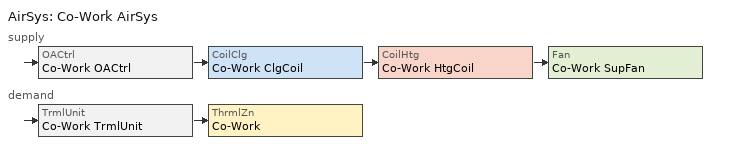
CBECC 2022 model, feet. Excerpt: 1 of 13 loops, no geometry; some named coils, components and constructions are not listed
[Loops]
AirSys 'Co-Work AirSys'
 supply: OACtrl 'Co-Work OACtrl' > CoilClg 'Co-Work ClgCoil' > CoilHtg 'Co-Work HtgCoil' > Fan 'Co-Work SupFan'
 demand: TrmlUnit 'Co-Work TrmlUnit' > ThrmlZn 'Co-Work'
[ResWin] SpecMethod=Overall Window Area
Name | WinType
Window (Back 2) : B1.1-R_426 | ResidentialWindowType 25
Window (Left 1) : Corridor-2_L04; Window (Left 2) : Corridor-2_L04 | ResidentialWindowType 2
Window (Front 1) : Corridor-1_L04; Window (Front 2) : Corridor-1_L04; Window (Right 1) : Corridor-1_L04; Window (Right 2) : Corridor-1_L04 | ResidentialWindowType 27
[ResIntFlr] FloorZ=31.75; Construction=R19 Interior Floor Cons; IsPartySurface=1
Name | Area | Outside
IntFloor : B1.1-R_426 | 1017.07 | B1.1-R_326
IntFloor : Corridor-2_L04 | 450.583 | Corridor-2_L03
IntFloor : Corridor-3_L04 | 500.936 | Corridor-3_L03
IntFloor : Corridor-1_L04 | 3606.32 | Corridor-1_L03
[ResIntWall] Construction=R19 Interior Wall Cons; IsPartySurface=1
Name | Area | Outside
IntWall : B1.1-R_426 | 2.90559 | Corridor-2_L04
IntWall : B1.1-R_426 2 | 427.021 | Corridor-2_L04
IntWall : B1.1-R_426 3 | 76.055 | Corridor-1_L04
IntWall : Corridor-2_L04 | 57.4056 | Corridor-1_L04
IntWall : Corridor-3_L04 | 55.9513 | Corridor-1_L04
[DwellUnit]
DwellingUnit 82: DwellUnitTypeRef=DU_B1
[ResCeilingBelowAttic] Construction=R38 Ceiling Below Attic Cons
Name | Area
ResidentialCeilingBelowAttic 24-2 | 1017
ResidentialCeilingBelowAttic 27-4 | 451
ResidentialCeilingBelowAttic 27-5 | 501
ResidentialCeilingBelowAttic 27-6 | 3606
[ResOtherZn] Type=Unconditioned; SpcFunc=Corridor Area; VentSpcFunc=Residential - Common corridors; ozDHWSys=ResidentialDHWSystem 1; CeilingHeight=9.08333; FloorHeight=9.08333; Bottom=31.75; BattReq_PartOfLargeTenantArea=0; IAQOption=Central Supply / Central Exhaust; IAQFanRef=ResidentialIAQFan_80; CentralVentSysRef=Exhaust/Supply Fans
Name | Area
Corridor-2_L04 | 450.583
Corridor-3_L04 | 500.936
Corridor-1_L04 | 3606.32
[ResExtWall] Construction=R21 Ext Wall Cons
Name | Orientation | Area
ExtWall (Left 1) : Corridor-2_L04 | Left | 222.11
ExtWall (Front 1) : Corridor-1_L04 | Front | 19.618
ExtWall (Front 2) : Corridor-1_L04 | Front | 107.057
ExtWall (Front 3) : Corridor-1_L04 | Front | 60.5526
ExtWall (Back 1) : Corridor-1_L04 | Back | 29.5506
ExtWall (Right 1) : Corridor-1_L04 | Right | 56.1898
ExtWall (Right 2) : Corridor-1_L04 | Right | 80.4149
ExtWall (Right 3) : Corridor-1_L04 | Right | 220.9
ExtWall (Right 4) : Corridor-1_L04 | Right | 56.1927
[ResAttic]
ResidentialAttic: RoofRise=0.24; Construction=Attic Roof Cons; RoofSolReflect=0.65
[ResWinType] SpecMethod=Overall Window Area; NFRCUfactor=0.29; NFRCSHGC=0.21
Name | Area
ResidentialWindowType 25 | 11.8403
ResidentialWindowType 26 | 16.1459
ResidentialWindowType 24 | 18.2986
ResidentialWindowType 27 | 20.4514
ResidentialWindowType 1 | 23.6806
ResidentialWindowType 9 | 26.9098
ResidentialWindowType 3 | 30.1389
ResidentialWindowType 2 | 35.5209
ResidentialWindowType 13 | 40.9029
ResidentialWindowType 11 | 53.8196
ResidentialWindowType 18 | 55.9723
ResidentialWindowType 6 | 65.6599
ResidentialWindowType 23 | 71.0418
ResidentialWindowType 21 | 72.1182
ResidentialWindowType 10 | 80.7293
ResidentialWindowType 22 | 81.8057
ResidentialWindowType 12 | 122.709
ResidentialWindowType 19 | 125.938
ResidentialWindowType 15 | 163.611
ResidentialWindowType 14 | 173.299
ResidentialWindowType 20 | 175.452
ResidentialWindowType 7 | 184.063
ResidentialWindowType 8 | 199.132
ResidentialWindowType 4 | 213.125
ResidentialWindowType 5 | 221.737
ResidentialWindowType 16 | 222.813
ResidentialWindowType 17 | 290.626
[DwellUnitType] DryerFuel=Electricity; CookFuel=Electricity; IAQOption=Individual IAQ Fans; HVACSysType=Heat Pump Heating and Cooling System; HVACDistRef=Residential Distribution System; DHWSysRef=ResidentialDHWSystem 1
Name | NumBedrooms | CondFlrArea | IAQFanRef | HVACHtPumpRef | HtPumpEquipCount | HVACFanRef | TotShowersServed | TotBathsServed | IAQFanCnt
DU_A1 | 1 | 730.529 | ResidentialIAQFan_40 | HP1/FC1 | 7 | HP/FC-1 Fan
DU_A4 | 1 | 815.858 | ResidentialIAQFan_40 | HP1/FC1 | 21 | HP/FC-1 Fan
DU_A7 | 1 | 1063.27 | ResidentialIAQFan_50 | HP2/FC2 | 3 | HP/FC-2 Fan | 2 | 2
DU_B2 | 2 | 1180.23 | ResidentialIAQFan_60 | HP3/FC3 | 16 | HP/FC-3 Fan | 2 | 2
DU_A2 | 1 | 798.766 | ResidentialIAQFan_40 | HP1/FC1 | 19 | HP/FC-1 Fan
DU_B3 | 2 | 1291.49 | ResidentialIAQFan_70 | HP3/FC3 | 9 | HP/FC-3 Fan | 2 | 2 | 1
DU_B1 | 2 | 1017.07 | ResidentialIAQFan_60 | HP2/FC2 | 6 | HP/FC-2 Fan | 2 | 2 | 1
